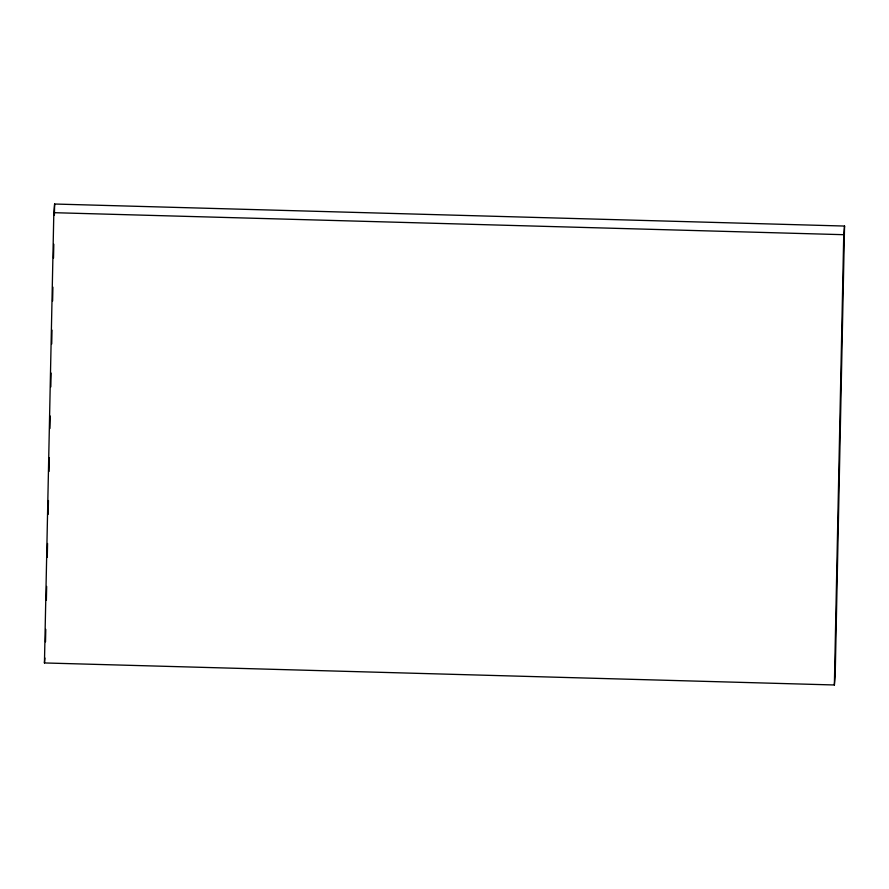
<?xml version="1.0" encoding="UTF-8"?>
<svg xmlns="http://www.w3.org/2000/svg" width="889" height="889" viewBox="0 0 889 889"><rect width="100%" height="100%" fill="white"/><g stroke="black" fill="none" stroke-linecap="round" stroke-linejoin="round"><path stroke-width="1.33" d="M44.45 662.95L53.829 212.682L54.629 204.025L844.55 226.05L835.171 676.318L834.371 684.975L44.45 662.95L44.906 658.016M45.517 641.836L45.772 629.368M46.372 600.275L46.661 586.418M47.273 557.325L47.562 543.468M48.162 514.375L48.451 500.518M49.062 471.426L49.351 457.568M49.951 428.476L50.217 416.008M50.817 386.904L51.106 373.058M51.718 343.965L52.007 330.108M52.607 301.015L52.896 287.158M53.507 258.066L53.796 244.208M54.396 215.116L54.629 204.025M834.371 684.975L843.75 234.696L844.55 226.05M53.829 212.682L843.75 234.696"/></g></svg>
